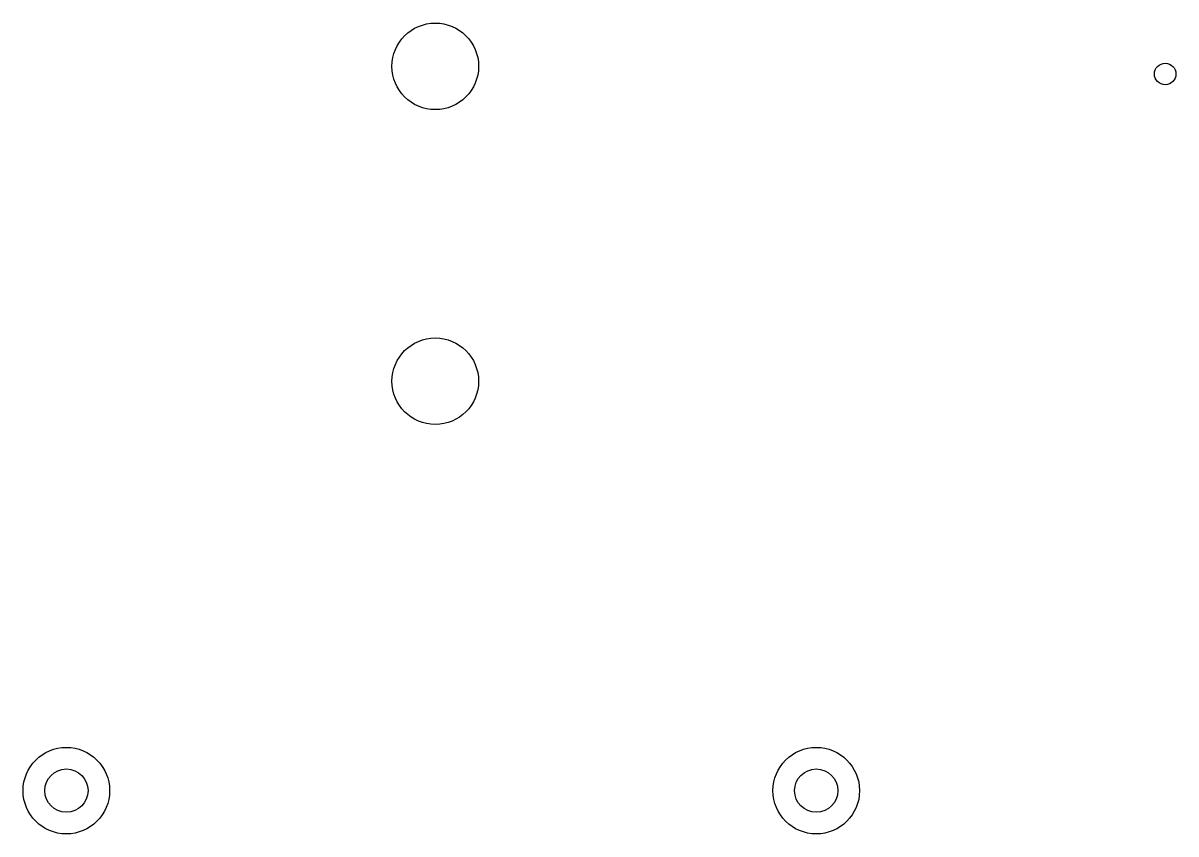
# Model space of a CAD drawing. Extents: x 124.8 to 183.4, y -132.4 to -34.
# Drawn here: x 124.8 to 183.4, y -75.2 to -34 of the extents above; entities outside this region: 4.
import ezdxf

# ---------------------------------------------------------------- set-up
doc = ezdxf.new("R2010")
doc.units = 0
doc.layers.add('BLACK', color=7, linetype='CONTINUOUS')

msp = doc.modelspace()

# ---------------------------------------------------------------- linework, layer by layer
at = {"layer": 'BLACK'}
for centre, radius in [((145.743, -36.2218), 2.2), ((182.829, -36.608), 0.5461), ((145.743, -52.2218), 2.2), ((127, -73.025), 2.2), ((165.1, -73.025), 2.2), ((127, -73.025), 1.1), ((165.1, -73.025), 1.1), ((127, -130.175), 2.2), ((165.1, -130.175), 2.2), ((127, -130.175), 1.1), ((165.1, -130.175), 1.1)]:
    msp.add_circle(centre, radius, dxfattribs=at)

doc.saveas('drawing.dxf')
